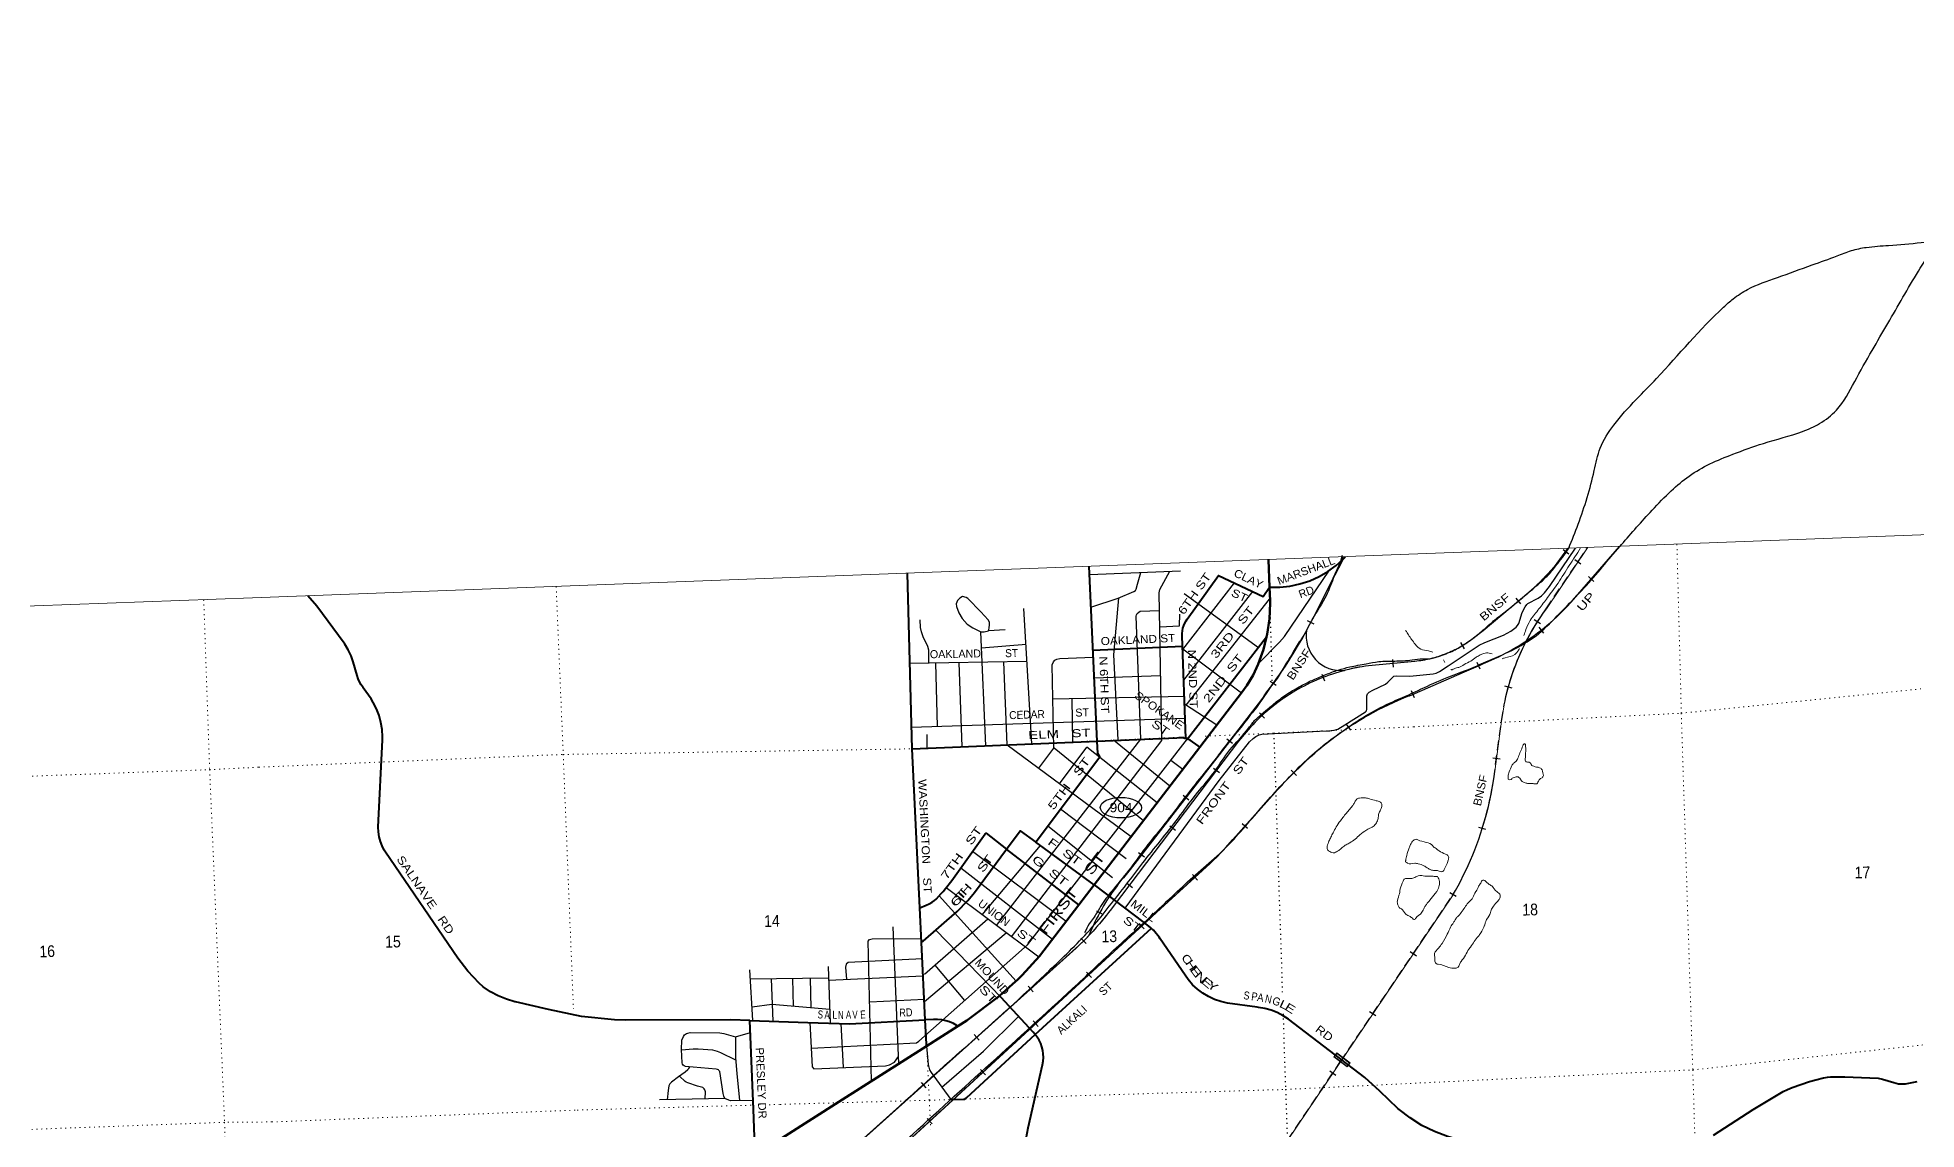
# Model space of a CAD drawing. Header units: feet. Extents: x 745759 to 1002271, y -170898 to 32007.
# Drawn here: x 835714 to 863891, y 7612 to 23980 of the extents above; entities that cross this region are included whole.
import ezdxf
from ezdxf.enums import TextEntityAlignment as Align

# ---------------------------------------------------------------- set-up
doc = ezdxf.new("R2010")
doc.units = ezdxf.units.FT
doc.header["$LTSCALE"] = 48
doc.linetypes.add('DOTTED', pattern=[1.5, 0.3, -1.2])
doc.linetypes.add('MEDIUM_DASHED', pattern=[4.5, 3, -1.5])
for name, color, linetype, lineweight in [('17', 7, 'Continuous', 25), ('23', 7, 'Continuous', 70), ('26', 7, 'Continuous', 40), ('29', 7, 'Continuous', 25), ('34', 7, 'Continuous', 13), ('39', 7, 'Continuous', 13), ('4', 7, 'Continuous', 13), ('6', 7, 'DOTTED', 25), ('61', 7, 'Continuous', 13), ('63', 7, 'Continuous', 25), ('7', 7, 'DOTTED', 13)]:
    doc.layers.add(name, color=color, linetype=linetype, lineweight=lineweight)
doc.layers.add('27', color=7, linetype='Continuous')
doc.layers.add('30', color=7, linetype='Continuous')

msp = doc.modelspace()

# ---------------------------------------------------------------- linework, layer by layer
at = {"layer": '17'}
msp.add_ellipse((851960.22, 12435.93), major_axis=(-309.24, 1), ratio=0.500121, dxfattribs=at)
at = {"layer": '23'}
for p, q in [((854189.46, 15740.95), (854174.18, 16151.84)), ((851561.98, 11279.43), (853145.6, 13344.12)), ((851329.9, 10976.85), (851561.98, 11279.43)), ((849045.25, 8861.74), (849514.98, 9160.52))]:
    msp.add_line(p, q, dxfattribs=at)
for points in [[(854146.25, 14994.81), (854156.17, 15034.28), (854189.23, 15266.37), (854197.86, 15500.64), (854196.99, 15537.16), (854189.46, 15740.95)], [(853145.6, 13344.12), (853784.27, 14176.81), (853850.3, 14268.6), (853942.71, 14423.28), (854018.43, 14586.78), (854099.03, 14806.92), (854146.25, 14994.81)], [(850139.89, 9614.15), (850380.22, 9827.88), (850405.36, 9850.23), (850430.22, 9874.16), (850482, 9924), (850740.89, 10208.9), (851329.9, 10976.85)], [(849514.98, 9160.52), (849651.15, 9247.14), (850134.86, 9609.68), (850139.89, 9614.15)], [(846477.27, 7228.29), (847729.21, 8024.62), (849045.25, 8861.74)]]:
    msp.add_lwpolyline(points, dxfattribs=at)
at = {"layer": '26'}
for p, q in [((848829.75, 13317.33), (848760.67, 15947.67)), ((851603.6, 13433.74), (851483.57, 16050.2)), ((852958.81, 13466.74), (854146.25, 14994.81)), ((851541.2, 14795.2), (852886.47, 14855.93)), ((848829.75, 13317.33), (851603.6, 13433.74)), ((848945.12, 10932.06), (848829.75, 13317.33)), ((851561.98, 11279.43), (850682.24, 11920.47)), ((851329.9, 10976.85), (850245.89, 11813.67)), ((848970.09, 10415.76), (848945.12, 10932.06)), ((850677.17, 9033.01), (852417.22, 10627.62))]:
    msp.add_line(p, q, dxfattribs=at)
for points in [[(854189.46, 15740.95), (854214, 15740.98), (854342.77, 15741.12), (854495.69, 15757.36), (854646.07, 15789.49), (854792.26, 15837.16), (854932.67, 15899.86), (855065.76, 15976.89), (855190.07, 16067.41), (855235.28, 16104.09), (855304.23, 16170.42), (855328.82, 16195.55)], [(852932.9, 13475.88), (852881.39, 15006.95), (852880.58, 15046.91), (852883.95, 15086.73), (852891.47, 15125.99), (852903.04, 15164.24), (852918.55, 15201.07), (852937.83, 15236.08), (852953.5, 15259.37), (853424.49, 15916.98), (854096.17, 15603.48), (854189.46, 15740.95)], [(846396.87, 9246.52), (846111, 9256.88), (844524, 9250.77), (844368.24, 9255.98), (843868.76, 9307.11), (843377.37, 9410.17), (842879.32, 9523.36), (842870.63, 9525.39), (842743.93, 9562.48), (842621.8, 9612.61), (842505.58, 9675.23), (842396.54, 9749.66), (842336.03, 9805.14), (842166.19, 9984.16), (842016, 10179.95), (840931.51, 11769.04), (840913.72, 11798.46), (840881.33, 11862.78), (840855.83, 11930.14), (840837.52, 11999.8), (840826.58, 12070.98), (840823.15, 12142.92), (840886.3, 13452.99), (840887.13, 13499.86), (840880.97, 13607.17), (840863.61, 13713.25), (840835.27, 13816.93), (840796.24, 13917.08), (840746.96, 14012.6), (840715.05, 14065.64), (840598.39, 14232.56), (840594.88, 14236.97), (840566.14, 14277.7), (840541.82, 14321.22), (840522.17, 14367.04), (840507.43, 14414.66), (840448.69, 14619.58), (840416.22, 14712.58), (840374.2, 14801.67), (840323.1, 14885.89), (840310.5, 14903.93), (839901.24, 15456.4), (839768.77, 15611.45)], [(850682.24, 11920.47), (850704.32, 11949.75), (851646, 13198.95), (851612.07, 13248.86), (851603.6, 13433.74)], [(851603.6, 13433.74), (852800, 13483.95), (852829.85, 13487.67), (852859.92, 13488.24), (852889.89, 13485.66), (852919.43, 13479.97), (852932.9, 13475.88)], [(852958.81, 13466.74), (852948.21, 13471.22), (852932.9, 13475.88)], [(853145.6, 13344.12), (853118, 13363.48), (852999, 13446.95), (852975.91, 13459.51), (852958.81, 13466.74)], [(848945.12, 10932.06), (849042.34, 10973.27), (849083.77, 10993.9), (849129.18, 11016.89), (849164.33, 11044.42), (849190.05, 11066.13), (849266.92, 11149.09), (849295.89, 11180.41), (849330.34, 11226.06), (849424.42, 11342.48), (849924.49, 12042.58), (849938.24, 12051.16), (850245.89, 11813.67)], [(850245.89, 11813.67), (850450.19, 12089.56), (850682.24, 11920.47)], [(848970.09, 10415.76), (848993, 10435.59), (849503.78, 10877.79), (849665.77, 11043.29), (849764.61, 11163.76), (850245.89, 11813.67)], [(852416.22, 10629.11), (852404.52, 10639.83), (852360.06, 10675.81), (852335.57, 10695.63), (852310.06, 10714.89), (851564, 11277.95), (851561.98, 11279.43)], [(855174.53, 8730.12), (854474.42, 9263.14), (854392.51, 9317.37), (854305.38, 9362.75), (854213.99, 9398.76), (854119.33, 9425.03), (854022.44, 9441.25), (854003.13, 9443.25), (853557.72, 9507.31), (853460.26, 9529.37), (853365.65, 9561.5), (853274.91, 9603.35), (853189.04, 9654.44), (853108.99, 9714.24), (853035.62, 9782.07), (852969.75, 9857.2), (852922.54, 9922.6), (852550.63, 10468.68), (852533.32, 10494.09), (852514.47, 10518.68), (852491.52, 10547.39), (852471.79, 10572.08), (852447.1, 10597.39), (852416.18, 10629.08)], [(846396.87, 9246.52), (847264.86, 9215.05), (847889.63, 9197.42), (849026.34, 9252.66), (848970.09, 10415.76)], [(850677.17, 9033.01), (850671.85, 9039.9), (850643.42, 9070.38), (850164.15, 9587.95), (850139.89, 9614.15)], [(846477.27, 7228.29), (846452.73, 7908.55), (846396.98, 9243.78), (846396.87, 9246.52)], [(849514.98, 9160.52), (849502.08, 9168.41), (849448.47, 9198.6), (849392, 9223.03), (849333.28, 9241.42), (849272.96, 9253.56), (849211.71, 9259.34), (849150.18, 9258.68), (849026.34, 9252.66)], [(849045.25, 8861.74), (849043.79, 8891.95), (849026.34, 9252.66)], [(849409.16, 8059.62), (849598, 8065.32), (849622.02, 8066.05), (849648, 8089.86), (850677.17, 9033.01)], [(850835.11, 1906.69), (850496.8, 3351.25), (850472.38, 3545.04), (850468.34, 3740.31), (850480.19, 3899.25), (850540.33, 4462.26), (850548.45, 4625.66), (850539.07, 4921.11), (850501.06, 7158.94), (850523.07, 7396.9), (850570.33, 7634.65), (850783.69, 8581.35), (850793.41, 8634.89), (850797.49, 8689.15), (850795.87, 8743.53), (850788.57, 8797.45), (850775.68, 8850.31), (850757.33, 8901.54), (850733.73, 8950.56), (850705.13, 8996.85), (850677.17, 9033.01)], [(859481.37, 6498.08), (859441.12, 6529.97), (859204.58, 6694.67), (858952.11, 6833.74), (858941.16, 6838.55), (858509.4, 7000.99), (856857.48, 7507.06), (856661.08, 7579.36), (856473.31, 7671.8), (856296.23, 7783.35), (856131.79, 7912.8), (856114.84, 7927.81), (855841.8, 8183.42), (855620.01, 8390.96), (855174.53, 8730.12)], [(860847.52, 7528.04), (861442.84, 7909.02), (861893.91, 8180.68), (861956.32, 8210.97), (862026.29, 8239.59), (862288.16, 8329.35), (862381.4, 8357.44), (862495.7, 8385.53), (862558.15, 8394.68), (862607.98, 8401.58), (862682.69, 8401.19), (862819.32, 8399.68), (863314.79, 8379.51), (863379.99, 8367.49), (863552.97, 8313.73), (863623.58, 8295.24), (863665.69, 8293.23), (863727.85, 8297.25), (863804.14, 8308.61), (863904.3, 8331.36)]]:
    msp.add_lwpolyline(points, dxfattribs=at)
at = {"layer": '29'}
for p, q in [((851488.98, 15932.37), (852852.86, 15987.23)), ((852888.12, 14806.82), (853663.85, 15805.26)), ((852902.23, 14347.5), (853940.62, 15676.08)), ((852909.75, 15645.98), (854024.49, 14838.12)), ((852937.97, 13974.33), (854191.07, 15560.79)), ((850623.71, 13394.88), (850507.06, 15419.97)), ((849934.04, 13365.05), (849859.96, 15069.83)), ((850223.36, 15100.6), (849974.17, 15088.61)), ((850537.92, 14884.27), (849870.48, 14827.65)), ((853766.71, 14152.39), (852887.89, 14813.62)), ((848796.28, 14600.44), (850549.1, 14629.57)), ((849209.08, 13653.94), (849185.53, 14606.91)), ((849580.5, 13349.76), (849533.49, 14612.69)), ((850252.97, 13378.85), (850202.84, 14623.82)), ((851560.11, 14381.66), (852556.61, 14415.51)), ((852911.79, 14103.24), (850941.23, 14059.91)), ((851223.21, 14066.11), (851235.92, 13418.31)), ((853398.21, 13673.47), (852915.64, 13988.93)), ((848821.64, 13640.92), (852922.71, 13778.74)), ((849057.13, 13326.87), (849056.95, 13531.61)), ((850252.97, 13378.85), (852115.79, 12001.47)), ((852298.92, 12240.24), (850957.34, 13328.59)), ((851041.93, 12795.49), (851449.17, 13343.78)), ((852505.27, 12509.28), (851449.17, 13343.78)), ((852694.7, 12756.24), (851848.2, 13447.83)), ((852888.63, 13009.09), (852709.24, 13145.23)), ((852040.09, 11666.53), (851054.11, 12413.77)), ((850866.83, 12165.33), (851835.66, 11391.24)), ((849877.41, 10830.99), (850755.37, 11867.18)), ((851141.53, 10731.25), (849734.3, 11776.32)), ((849560.78, 11532.37), (850936.87, 10464.42)), ((849233.61, 11113.14), (850387.88, 9833.4)), ((850728.53, 10192.79), (849337.96, 11235.49)), ((849013.43, 9938.42), (849962.97, 10766.83)), ((848627.98, 8596.32), (848546.81, 10650.49)), ((849015.61, 9527.96), (850238.75, 10560.04)), ((850164.15, 9587.95), (849184.88, 10601.71)), ((846439.37, 9247.47), (846396.16, 10003.77)), ((846403.94, 9867.65), (847574.65, 9882.6)), ((846747.18, 9233.82), (846719.72, 9871.68)), ((847051.5, 9454.73), (847039.35, 9875.76)), ((847316.48, 9432.17), (847306.54, 9879.17)), ((847567.91, 10053.96), (847601.27, 9205.56)), ((847576.04, 9847.21), (848993.88, 9915.91)), ((849169.33, 10074.43), (849617.16, 9543.91)), ((848193.2, 9525.16), (849013.76, 9565.68)), ((846179.92, 9001.08), (846404.49, 9063.83)), ((847798.02, 8542.85), (847766.15, 9200.9)), ((846022.16, 8075.65), (845038.83, 8054.03))]:
    msp.add_line(p, q, dxfattribs=at)
for points in [[(852023.01, 10931.53), (853435.08, 12843.6), (853889.26, 13423.52), (853944.61, 13472.44), (853982.46, 13500.84), (854034.51, 13529.24), (854074.73, 13538.71), (854938.24, 13581.31), (855072.47, 13588.95), (855092.31, 13586.39), (855160.62, 13595.52), (855213.58, 13611.88), (855316.76, 13675.98), (855630.38, 13874.07), (855643.24, 13889), (855650.33, 13910.3), (855648.55, 14110.93), (855659.8, 14139.89), (855683.46, 14165.92), (855738.93, 14197.25), (855927.79, 14287.94), (855962.62, 14315.04), (856028.86, 14383.68), (856055.61, 14405.21), (856099.84, 14414.45), (856295.05, 14404.95), (856644.22, 14441.39), (856688.91, 14452.32), (856736.23, 14478.35), (856866.51, 14562.94), (857335.55, 14872.73), (857417.57, 14911.48), (857699.94, 15023.74), (857807.93, 15079.53), (857888.14, 15140.46), (857909.66, 15164.73), (857926.22, 15197.87), (857979.11, 15363.04), (858020.85, 15446.39), (858046.88, 15479.53), (858062.3, 15495.26), (858219.58, 15578.93), (858269.26, 15612.07), (858314.21, 15654.67), (858389.91, 15751.71), (858777.54, 16326.46)], [(850321.44, 10498.04), (852574.95, 13442.04), (852533.27, 15654.97), (852546.47, 15704.37), (852694.67, 15980.87)], [(851511.58, 15439.65), (851917.57, 15576.07), (852152.47, 15675.88), (852177.41, 15692.53), (852191.6, 15711.47), (852210.02, 15787.46), (852261.42, 15963.44)], [(854020.53, 14592.51), (854337.35, 14918.58), (854412.83, 15002.88), (855090.01, 15994.55)], [(849974.17, 15088.61), (849984.34, 15126.86), (849991.43, 15183.66), (849991.43, 15214.43), (849972.05, 15252.85), (849860.38, 15372.38), (849664.96, 15569.46), (849638.94, 15586.02), (849585.03, 15600.18), (849546.67, 15578.92), (849512.1, 15540.33), (849492.26, 15493.72), (849494.62, 15451.11), (849528.8, 15356.4), (849577.43, 15273.6), (849655.75, 15189.15), (849738.3, 15129.22), (849859.96, 15069.83)], [(851921.43, 13451), (851852.4, 14729), (851931.08, 15581.81)], [(849081.26, 14605.18), (849078.08, 14798.6), (849066.42, 14852.3), (848996.68, 14995), (848969.42, 15070.05), (848956.85, 15138.3), (848950, 15250.34)], [(850093.2, 10669.18), (852260.61, 13460.54), (852187.95, 15306.07), (852193.97, 15328.04), (852205.79, 15346.98), (852227.09, 15368.28), (852250.48, 15379.7), (852538.24, 15391.28)], [(852542.88, 15144.68), (852839.82, 15160), (852844.55, 15335.14)], [(849859.96, 15069.83), (849912.26, 15072.57), (849974.17, 15088.61)], [(850729.01, 13026.87), (850956.16, 13327.02), (850930.71, 14576.63), (850951.93, 14620.36), (850970.86, 14646.39), (850999.25, 14662.96), (851047.03, 14671.59), (851545.97, 14689.98)], [(847315.91, 8829.97), (848896.55, 8907.78), (848932.09, 8934.68), (850557.59, 10380.23), (851154.08, 11141.88), (852958.81, 13466.74)], [(848220.91, 8337.38), (848171.97, 10435.12), (848191.08, 10459.46), (848231.43, 10470.61), (848969.28, 10475.6)], [(848984.26, 10169.21), (847870.23, 10113.31), (847840.94, 10090.23), (847831.78, 10042.27), (847846.92, 9860.34)], [(847593.29, 9408.6), (846723.17, 9482.69), (846428.21, 9442.86)], [(849273.79, 8245.99), (849897.59, 8785.57), (850426.69, 9304.43)], [(845432.65, 8554.36), (845408.94, 8564.81), (845394.75, 8576.65), (845385.28, 8590.85), (845380.92, 8611.23), (845369.84, 8811.32), (845378.18, 8948.24), (845399.13, 9006.36), (845416.04, 9031.08), (845444.43, 9047.64), (845465.72, 9057.11), (845500.27, 9064.89), (845943.6, 9059.48), (846005.68, 9048.98), (846179.92, 9001.08)], [(847296.53, 9214.16), (847329.94, 8551.79), (847353.09, 8518.08), (848432.38, 8565.99), (848492.31, 8581.51), (848564.87, 8622.79), (848623.76, 8703.25)], [(846183.38, 8648.24), (845962.52, 8758.89), (845909.84, 8780.21), (845841.87, 8799.13), (845619.49, 8815.7), (845544.78, 8815.52), (845369.2, 8800.87)], [(846179.92, 9001.08), (846179.8, 8686.51), (846201.84, 8450.62), (846241.01, 8043.99)], [(849045.25, 8861.74), (849071.1, 8584.89), (849092.39, 8506.78), (849114.92, 8466.23), (849275.45, 8243.69), (849409.16, 8059.62)], [(845493.12, 8549.81), (845477.55, 8525.76), (845463.35, 8505.64), (845424.71, 8470.02), (845325.84, 8401.53), (845219.68, 8321.03), (845193.66, 8294.99), (845181.83, 8264.23), (845170.12, 8193.43), (845156.43, 8056.62)], [(846022.16, 8075.65), (846005.11, 8109.2), (845994.1, 8151.11), (845943.5, 8482.49), (845932.95, 8496.17), (845927.04, 8503.27), (845911.66, 8511.56), (845888.35, 8515.22), (845432.65, 8554.36)], [(845725.42, 8069.13), (845728.32, 8176.65), (845721.22, 8203.87), (845710.72, 8218.44), (845690.46, 8238.19), (845670.35, 8246.47), (845611.03, 8262.12), (845465.72, 8309.2), (845440.88, 8319.84), (845428.25, 8329.86), (845339.9, 8411.27)], [(846446.92, 8047.62), (846107.52, 8041.64), (846078.45, 8048.84), (846022.16, 8075.65)]]:
    msp.add_lwpolyline(points, dxfattribs=at)
at = {"layer": '34'}
for p, q in [((859441, 16348.95), (858712.4, 15515.35)), ((858340.72, 15415.12), (858957, 16332.95)), ((840049, -13916.05), (856933.62, 11115.88))]:
    msp.add_line(p, q, dxfattribs=at)
at = {"layer": '34', "lineweight": 25}
for p, q in [((858590.83, 16306.65), (858679.79, 16240.91)), ((859055.42, 15826.51), (858972.14, 15899.3)), ((857882.72, 15574.25), (857953.92, 15489.61)), ((854756.28, 15240.4), (854854.37, 15189.28)), ((858300.66, 15053.89), (858231.83, 15140.48)), ((856035.34, 14654.57), (856045.59, 14544.44)), ((857053.8, 14909.37), (857110.59, 14814.46)), ((854974.46, 14439.5), (855014.39, 14336.34)), ((857347.22, 14511.88), (857303.35, 14613.42)), ((854199.38, 14333.57), (854290.22, 14270.47)), ((856363.97, 14084.25), (856320.1, 14185.79)), ((854039.67, 13859.38), (854114.89, 13778.28)), ((855406.99, 13597.18), (855345.56, 13689.16)), ((853546.62, 13469.81), (853634.05, 13402.06)), ((853350.55, 13027.64), (853438.69, 12960.81)), ((854593.28, 12918.68), (854514.87, 12996.7)), ((852891.96, 12620.66), (852979.39, 12552.91)), ((852692.46, 12164.01), (852780.59, 12097.18)), ((853860.35, 12121.84), (853777.91, 12195.57)), ((852224.85, 11763.97), (852312.28, 11696.23)), ((852046.73, 11308.16), (852134.75, 11241.17)), ((853108.87, 11350.45), (853034.62, 11432.44)), ((851594.98, 10887.6), (851692.27, 10834.99)), ((851360.01, 10478.32), (851438.25, 10400.14)), ((852308.15, 10617.74), (852233.29, 10699.16)), ((851520.66, 9890.07), (851445.79, 9971.49)), ((850570.09, 9757.7), (850644.14, 9675.53)), ((849760.39, 9034.54), (849834.19, 8952.15)), ((850719.64, 9157.06), (850644.77, 9238.48)), ((849932.14, 8429.4), (849857.27, 8510.82)), ((848963.48, 8317.19), (849037.29, 8234.8)), ((849131.12, 7696.38), (849056.25, 7777.8))]:
    msp.add_line(p, q, dxfattribs=at)
for points in [[(847751.93, 6502.36), (849436.84, 8051.67), (852555.07, 10918.95), (853069.25, 11391.76), (853299.76, 11600.5), (853355.37, 11653.57), (853409.45, 11707.64), (853462.64, 11762.66), (853515.55, 11818.61), (853530.16, 11834.8), (853641.18, 11958.68), (854271.09, 12662.97), (854324.36, 12721.91), (854405.08, 12808.78), (854488.12, 12894.12), (854571.59, 12977.99), (854656.43, 13060.36), (854743.61, 13141.18), (854804.6, 13197.91), (854866.55, 13252.94), (854929.48, 13306.92), (854993.42, 13360.54), (855058.32, 13412.45), (855123.83, 13462.98), (855190.35, 13513.15), (855257.84, 13561.61), (855315.56, 13601.57), (855325.95, 13608.71), (855395.38, 13655.09), (855465.11, 13699.76), (855535.48, 13743.76), (855607.16, 13786.37), (855679.13, 13827.29), (855752.07, 13867.15), (855825.32, 13906), (855899.88, 13943.47), (855974.39, 13979.59), (856050.2, 14014.33), (856125.98, 14047.72), (856202.74, 14080.06), (856279.78, 14110.72), (856290.14, 14114.67), (857355.55, 14574.95), (857468.22, 14625.82), (857513.47, 14645.46), (857569.87, 14671.36), (857625.98, 14698.01), (857681.54, 14725.63), (857736.77, 14754.52), (857791.21, 14784.1), (857845.61, 14814.69), (857898.94, 14846.24), (857952.22, 14878.79), (858004.44, 14912.3), (858056.37, 14946.55), (858107.51, 14981.51), (858158.33, 15017.71), (858208.08, 15054.87), (858257.32, 15092.51), (858306.22, 15131.4), (858354.11, 15170.73), (858401.43, 15211.04), (858447.94, 15252.57), (858493.68, 15294.31), (858538.85, 15337.04), (858583.21, 15380.97), (858626.81, 15425.13), (858669.6, 15470), (858711.57, 15516.08), (859436.64, 16350.2), (859443.98, 16356.61)], [(855288.99, 16199.36), (855290.17, 16169.04), (855289.59, 16161.24), (855285.26, 16143.21), (855108.98, 15808.46), (854852.7, 15301.62), (854788.91, 15179.24), (854743.89, 15097.32), (854741.89, 15091.32), (854681.76, 14982.2), (854619.52, 14875.15), (854555.4, 14769.12), (854489.69, 14663.14), (854421.83, 14559.16), (854352.43, 14456.8), (854281.44, 14354.51), (854263.87, 14330.71), (854071.88, 14054.29), (852099.85, 11509.26), (851998.14, 11386.17), (851961.75, 11341.74), (851926.59, 11296.73), (851892.17, 11251.09), (851858.05, 11204.77), (851825.16, 11157.88), (851793.23, 11110.6), (851761.59, 11062.66), (851731.18, 11014.14), (851701.74, 10965.24), (851672.84, 10915.45), (851645.12, 10865.55), (851617.91, 10815.22), (851591.7, 10764.06), (851566.68, 10712.77), (851542.4, 10660.86), (851518.85, 10608.77), (851496.31, 10555.86), (851481.01, 10518.53)], [(858669.38, 16327.3), (858663.78, 16316.59), (858653.38, 16298.33), (858459.85, 16047.26), (858409.6, 15989.57), (858384.55, 15961.11), (858348.45, 15921.45), (858311.33, 15882.52), (858274.04, 15844.26), (858235.91, 15806.5), (858196.77, 15769.5), (858157.46, 15733.16), (858140.85, 15718.33)], [(858140.85, 15718.33), (858117.56, 15697.52), (858076.64, 15662.63), (857393.68, 15088.09), (857292.5, 15010.7), (857270.55, 14992.94), (857247, 14974.47), (857223.07, 14956.49), (857198.9, 14939), (857174.37, 14921.82), (857149.63, 14904.96), (857124.48, 14888.76), (857099.14, 14872.88), (857073.4, 14857.47), (857047.46, 14842.4), (857021.28, 14827.98), (856994.89, 14813.9), (856968.3, 14800.31), (856941.3, 14787.19), (856914.25, 14774.59), (856886.83, 14762.31), (856859.36, 14750.7), (856831.5, 14739.4), (856803.57, 14728.78), (856775.44, 14718.49), (856747.27, 14708.71), (856718.7, 14699.42), (856690.07, 14690.8), (856661.4, 14682.52), (856632.35, 14674.72), (856603.41, 14667.46), (856574.25, 14660.68), (856544.86, 14654.58), (856515.61, 14648.83), (856486.14, 14643.58), (856456.43, 14639), (856426.85, 14634.76), (856397.23, 14631.05), (856367.32, 14628), (856367.31, 14628), (855673.19, 14563.42), (855627.57, 14556.93), (855576.86, 14549.1), (855526.84, 14540.27), (855476.66, 14530.41), (855426.74, 14519.93), (855376.87, 14508.63), (855327.48, 14496.11), (855277.92, 14482.96), (855228.83, 14469.01), (855180.01, 14454.05), (855131.64, 14438.28), (855083.33, 14421.68), (855035.26, 14404.48), (854987.68, 14386.06), (854940.35, 14367.04), (854893.27, 14347), (854846.45, 14326.35), (854800.31, 14304.7), (854754.41, 14282.45), (854708.97, 14259.4), (854663.81, 14235.33), (854619.29, 14210.68), (854574.84, 14185.2), (854531.26, 14158.95), (854487.73, 14131.87), (854445.06, 14104.01), (854402.65, 14075.54), (854360.89, 14046.5), (854319.4, 14016.43), (854278.79, 13985.59), (854238.61, 13954.36), (854198.7, 13922.11), (854159.65, 13889.5), (854121.05, 13856.08), (854083.15, 13821.67), (854045.86, 13787.1), (854009.05, 13751.72), (853972.91, 13715.35), (853937.41, 13678.81), (853902.57, 13641.68), (853868.41, 13603.58), (853725.86, 13432.26), (852110.87, 11302.28), (851829.39, 10932.45), (851819.97, 10919.92), (851776.58, 10862.36), (851731.73, 10805.16), (851686.33, 10749.14), (851639.81, 10693.77), (851591.86, 10639.34), (851543.65, 10585.81)], [(851543.65, 10585.81), (851494.3, 10532.92), (851443.53, 10480.96), (851392.5, 10429.9), (851340.63, 10379.76), (851287.35, 10330.56), (850354.73, 9490.13), (845405.47, 5056.72)]]:
    msp.add_lwpolyline(points, dxfattribs=at)
at = {"layer": '34'}
for points in [[(855285.02, 16189.94), (855108, 15808.95), (854851.73, 15302.13)], [(858660, 16319.95), (858459, 16047.95), (858408.78, 15990.3)], [(858075.93, 15663.47), (857393, 15088.95), (857291.82, 15011.57)], [(857468.67, 14624.82), (857356, 14573.95), (856290.56, 14113.66)], [(854262.98, 14331.36), (854071, 14054.95), (852099, 11509.95), (851997.3, 11386.87)], [(857552.75, 12869.25), (857670, 13733.95), (857710.39, 13977.22)], [(853867.58, 13604.3), (853725, 13432.95), (852110, 11302.95), (851828.52, 10933.12)], [(854271.91, 12662.24), (853642, 11957.95), (853530.98, 11834.07)], [(853300.51, 11599.7), (853070, 11390.95), (852555.82, 10918.15), (849437.59, 8050.87), (847752.68, 6501.56), (839563, -1029.05)], [(851286.61, 10331.38), (850354, 9490.95), (845404.74, 5057.54)]]:
    msp.add_lwpolyline(points, dxfattribs=at)
for centre, radius, start, end in [((856096.08, 18012.7), 3072.25, 310.12314, 318.83119), ((856064.51, 17899.67), 3563.19, 293.20827, 317.99823), ((847838.79, 18906.43), 7884.95, 331.11661, 332.79913), ((861229.59, 13291.62), 3585.36, 143.68183, 168.97591), ((848491.9, 18488.73), 7112.6, 324.23179, 331.4714), ((856202.89, 16335.16), 1713.96, 275.5035, 309.44452), ((856057.68, 11663.81), 2926.1, 97.55292, 138.45816), ((869464.9, -129926.74), 145147.99, 95.17721, 95.45242), ((858005.58, 9674.28), 4759.14, 111.12249, 124.40921), ((858005.58, 9674.28), 4759.14, 124.40921, 133.25554), ((859333.61, 8133.27), 6792.08, 132.50665, 138.17926), ((852737.69, 13583.5), 4867.74, 329.54033, 351.56254), ((850284.78, 14795.75), 4394.24, 313.33724, 317.62414), ((854524.83, 9292.29), 3282.63, 140.35114, 158.05705), ((848493.61, 13391.56), 4143.13, 312.38642, 323.60297)]:
    msp.add_arc(centre, radius, start, end, dxfattribs=at)
at = {"layer": '34', "lineweight": 25}
msp.add_arc((855264.23, 15018.07), 527.47, 171.40995, 275.41484, dxfattribs=at)
for points in [[(858676.53, 16326.33), (858818.7, 16686.4), (859059.46, 17488.89), (859149.91, 17825.79), (859351.25, 18170.76), (859689.43, 18554.27), (859994.8, 18871.99), (860997.96, 19937.99), (861143.33, 20063.92), (861359, 20205.29), (861806.6, 20384.25), (862326.85, 20571.95), (862699.7, 20708.27), (862917, 20787.99), (863139.41, 20835.19), (863474.01, 20865.62), (864446.84, 20972.8), (864684.06, 21018.49), (864936.68, 21092.3), (865259.21, 21294.31), (865604.74, 21611.36), (865872.5, 22053.01), (866028.9, 22385.3), (866151.78, 22603.07), (866199.88, 22671.16), (866422.28, 23017.47), (866613.83, 23209.11), (866876.25, 23428.61), (867421.13, 23980.33)], [(859467.13, 16379.23), (859925.99, 16894.74), (860214.76, 17186.77), (860483.85, 17407.49), (860794.67, 17590.25), (861138.01, 17733.7), (861595.67, 17896.88), (862183.29, 18076.48), (862438.08, 18194.1), (862690.5, 18396.01), (862964.72, 18822.13), (863226.71, 19290.21), (863461.21, 19693.48), (863920.45, 20476.58), (864393.27, 21212.18), (864653.24, 21642.51), (865079.93, 22361.29), (865329.2, 22764.49), (865601.36, 23433.35), (865805.63, 23910.28)], [(839556.59, -1008.95), (846678.76, 5542.84), (848220.9, 6973.31), (848837.88, 7540.26), (850087.9, 8676.51), (851312.15, 9794.09), (851928.98, 10369.09), (852233.6, 10645.44), (852536.16, 10923.74), (853157.04, 11498.83), (853477.65, 11781.55), (853759.69, 12079.56), (854031.32, 12393.46), (854311.02, 12707.54), (854599.02, 13009.7), (854905.5, 13294.14), (855244.69, 13555.1), (855584.51, 13783.86), (855943.11, 13980.79), (856324.42, 14150.02), (856699.61, 14323.14), (857111.28, 14484.96), (857492.76, 14646.13), (857870, 14817.27), (858227.96, 15046.41), (858542.15, 15349.14), (859117.93, 15965.54), (859383.43, 16285.34), (859470.12, 16381.83)], [(844730.65, 4470.19), (845059.4, 4747.05), (845373.97, 5027.64), (845686.58, 5306.18), (846309.78, 5863.2), (849419.55, 8660.24), (850653.93, 9774.01), (850954.36, 10058.31), (851264.48, 10360.96), (851566.15, 10683.55), (851817.66, 10997.03), (852076.85, 11328.79), (852318.21, 11646.08), (852585.46, 11978.01), (852856.38, 12328.14), (853109.49, 12661.79), (853366.96, 12979.41), (853594.15, 13300.43), (853877.55, 13630.69), (853926.59, 13696.18), (854039.12, 13809.34), (854157.95, 13910.55), (854310.5, 14036.64), (854489.27, 14161.28), (854680.41, 14272.09), (854847.96, 14354.19), (855033.73, 14430.65), (855219.68, 14499.06), (855393.99, 14545.06), (855638.77, 14592.56), (855827.45, 14624.77), (856066.96, 14633.9), (856328.49, 14649.54), (856489.27, 14667.06), (856593.96, 14669.29), (856756.16, 14717.05), (856898.13, 14768.4), (857087.42, 14871.11), (857258.3, 14987.52), (857438.56, 15138.36), (857587.06, 15266.39), (857775.46, 15413.37), (857916.19, 15527.13), (858102.38, 15684.15), (858235.04, 15797.73), (858391.15, 15948.06), (858511.02, 16097.62), (858603.34, 16214.38), (858689.31, 16347.11)], [(855277.81, 16218.11), (855236.42, 16072.23), (855205.5, 16007.13), (855090.2, 15730.79), (855042.05, 15621.01), (854831.73, 15262.09), (854684.09, 14991.11), (854619.51, 14897.1), (854502.64, 14699.26), (854406.98, 14548.2), (854286.15, 14346.26), (854162.23, 14198.62), (854015.8, 13967.93), (853927.38, 13857.31), (853756.59, 13636.18), (853660.17, 13523.35), (853485.27, 13306.16), (853406.8, 13201.79), (853139.59, 12867.84), (852878.42, 12534.02), (852621.31, 12198.28), (852365.82, 11882.71), (852106.95, 11534.84), (851847.56, 11213.14), (851674.92, 10983.91), (851600.89, 10859.49), (851485.42, 10691.9), (851415.54, 10561.53)]]:
    msp.add_spline(points, degree=3, dxfattribs=at)
at = {"layer": '39'}
msp.add_line((856816.79, 14614.18), (856799.87, 14649.6), dxfattribs=at)
for points in [[(858855.15, 16330.99), (858770, 16195.95), (858685, 16066.95), (858516, 15802.95), (858358.34, 15584.92), (858230.41, 15415.17), (858100.02, 15242.96), (858033.6, 15105.19), (858004.08, 15019.08)], [(856636.22, 14765.68), (856574.72, 14787.82), (856457, 14810.95), (856375, 14885.95), (856319, 14957.95), (856231, 15092.95)], [(857526.37, 14739.75), (857485, 14752.95), (857403, 14746.95), (857349, 14724.95), (857287, 14689.95), (857208, 14633.95), (857106.11, 14581.17), (857027.39, 14539.35), (856956.04, 14517.2), (856911.76, 14504.9), (856909.95, 14508.97)], [(857938.82, 14820.81), (857910.59, 14777.98), (857866.31, 14731.24), (857721, 14681.95), (857675.82, 14668.28)], [(858298, 12919.95), (858289, 12959.95), (858276, 13000.95), (858240, 13034.95), (858192, 13044.95), (858152, 13055.95), (858121, 13068.95), (858108, 13098.95), (858081, 13115.95), (858059, 13118.95), (858035, 13124.95), (858025, 13146.95), (858028, 13198.95), (858031, 13276.95), (858032, 13306.95), (858029, 13363.95), (858018, 13391.95), (858001, 13385.95), (857989, 13362.95), (857951, 13275.95), (857922, 13195.95), (857886, 13132.95), (857849, 13101.95), (857823, 13065.95), (857784, 12972.95), (857767, 12900.95), (857776, 12856.95), (857811, 12857.95), (857830, 12876.95), (857860, 12885.95), (857888, 12895.95), (857916, 12895.95), (857942, 12876.95), (857979, 12829.95), (858025, 12807.95), (858072, 12798.95), (858128, 12797.95), (858180, 12791.95), (858200, 12794.95), (858214, 12816.95), (858231, 12851.95), (858254, 12873.95), (858276, 12884.95), (858298, 12919.95)], [(855540, 12578.95), (855506, 12570.95), (855476, 12533.95), (855450, 12485.95), (855404, 12426.95), (855355, 12368.95), (855253, 12238.95), (855189, 12145.95), (855143, 12058.95), (855109, 11993.95), (855081, 11933.95), (855056, 11859.95), (855057, 11809.95), (855076, 11788.95), (855109, 11769.95), (855143, 11756.95), (855163, 11759.95), (855193, 11773.95), (855227, 11793.95), (855280, 11837.95), (855341, 11880.95), (855395, 11909.95), (855546, 12027.95), (855647, 12101.95), (855683, 12120.95), (855729, 12142.95), (855782, 12190.95), (855813, 12257.95), (855820, 12288.95), (855826, 12330.95), (855847, 12389.95), (855869, 12437.95), (855873, 12489.95), (855845, 12522.95), (855791, 12539.95), (855689, 12567.95), (855627, 12582.95), (855540, 12578.95)], [(856231.73, 11643.6), (856248.95, 11720.33), (856281.87, 11831.5), (856305.42, 11884.16), (856349.02, 11945.14), (856399.22, 11959.9), (856411.38, 11954.03), (856540.77, 11915.49), (856636.07, 11864.43), (856656.51, 11840.53), (856686.94, 11822.83), (856731.69, 11787.19), (856826.94, 11740.14), (856869.59, 11710.51), (856875.95, 11684.43), (856864.47, 11633.95), (856862.53, 11627.88), (856809.58, 11506.38), (856793.72, 11484.03), (856749.48, 11477.4), (856692.85, 11494.76), (856646.5, 11496.15), (856595.98, 11509.57), (856551.35, 11535.14), (856504.66, 11564.71), (856419.7, 11593.77), (856367.2, 11603.14), (856258.4, 11603.7), (856244.17, 11613.57), (856236.07, 11617.49), (856227.87, 11629.46), (856231.73, 11643.6)], [(856710, 11401.95), (856644, 11406.95), (856564, 11407.95), (856517, 11408.95), (856472, 11416.95), (856441, 11416.95), (856399, 11404.95), (856338, 11378.95), (856304, 11372.95), (856270, 11373.95), (856244, 11372.95), (856217, 11370.95), (856192, 11335.95), (856151, 11217.95), (856130, 11121.95), (856105, 11019.95), (856118, 10966.95), (856143, 10930.95), (856167, 10917.95), (856230, 10845.95), (856250, 10827.95), (856281, 10814.95), (856318, 10787.95), (856346, 10765.95), (856363, 10756.95), (856381, 10773.95), (856419, 10815.95), (856453, 10839.95), (856493, 10899.95), (856514, 10941.95), (856542, 10985.95), (856595, 11048.95), (856675, 11146.95), (856704, 11187.95), (856735, 11270.95), (856737, 11329.95), (856710, 11401.95)], [(857419.93, 11345.44), (857483.09, 11285.88), (857532, 11251.95), (857540.03, 11242.36), (857568.71, 11202.47), (857627.7, 11154.94), (857641.97, 11141.05), (857648.44, 11104.89), (857632.85, 11060.4), (857611, 11033.93), (857549.43, 10960.64), (857511.89, 10897.72), (857492.49, 10835.06), (857431.27, 10731.56), (857417.73, 10683.07), (857413.82, 10672.95), (857358.77, 10559.47), (857321.1, 10508.64), (857204.16, 10346.02), (857185, 10319.95), (857178.36, 10313.47), (857129.08, 10222.22), (857061.66, 10130.72), (857038.04, 10084.11), (857008.37, 10037.41), (856970.2, 10028.85), (856877.37, 10041.69), (856717.63, 10089.89), (856693.42, 10093.59), (856666.05, 10191.87), (856665.96, 10199.92), (856661.57, 10230.06), (856702.94, 10309.13), (856726.82, 10333.6), (856776.39, 10400.7), (856855.33, 10538.66), (856904.46, 10643.99), (856947.96, 10713.02), (856975.68, 10753.66), (856990, 10780.95), (857021.29, 10814.66), (857078.89, 10883.88), (857183.98, 11026.21), (857237.65, 11087.33), (857282.92, 11176.51), (857288.9, 11182.63), (857324.27, 11257.59), (857355.95, 11304.31), (857387.65, 11349.03), (857419.93, 11345.44)]]:
    msp.add_spline(points, degree=3, dxfattribs=at)
at = {"layer": '4'}
msp.add_lwpolyline([(745759.19, 12310.89), (776820.48, 13358.05), (807880.31, 14447.96), (838938.61, 15580.58), (869995.32, 16755.93), (901050.39, 17973.99), (932103.74, 19234.78), (963155.34, 20538.27), (994205.12, 21881.75), (1002271.19, -161246.56), (970969.51, -162603.69), (939665.99, -163917.76), (908360.69, -165188.77), (877053.68, -166416.71), (845745, -167601.59), (814434.73, -168743.41), (783122.91, -169842.15), (751809.62, -170897.82)], close=True, dxfattribs=at)
msp.add_lwpolyline([(745759.19, 12310.89), (776820.48, 13358.05), (807880.31, 14447.96), (838938.61, 15580.58), (869995.32, 16755.93), (901050.39, 17973.99), (932103.74, 19234.78), (963155.34, 20538.27), (994205.12, 21881.75), (1002271.19, -161246.56), (970969.51, -162603.69), (939665.99, -163917.76), (908360.69, -165188.77), (877053.68, -166416.71), (845745, -167601.59), (814434.73, -168743.41), (783122.91, -169842.15), (751809.62, -170897.82)], close=True, dxfattribs=at)
at = {"layer": '6'}
for p, q in [((854174.18, 16151.84), (854229.17, 14227.9)), ((854253.4, 13551.27), (854285.99, 12560.18)), ((854285.99, 12560.18), (854382.36, 9629.96)), ((854391.73, 9344.88), (854429.01, 8211.45)), ((854428.95, 8213.08), (854617.05, 2923.38))]:
    msp.add_line(p, q, dxfattribs=at)
at = {"layer": '61'}
for p, q in [((855198.8, 8760.01), (855397.55, 8608.37)), ((855397.55, 8608.37), (855352.06, 8548.74))]:
    msp.add_line(p, q, dxfattribs=at)
msp.add_lwpolyline([(855352.06, 8548.74), (855153.3, 8700.39), (855198.8, 8760.01)], dxfattribs=at)
msp.add_lwpolyline([(855164.51, 8701.9), (855200.3, 8748.79), (855386.33, 8606.86), (855350.55, 8559.96)], close=True, dxfattribs=at)
at = {"layer": '63'}
for p, q in [((858859.86, 16087.63), (858768.03, 16149.29)), ((858251.32, 15189.92), (858158.11, 15249.48)), ((857826.67, 14227.37), (857720.15, 14257.16)), ((857646.88, 13165.24), (857537.27, 13180.11)), ((857434.64, 12105.95), (857329.42, 12140.05)), ((856989.48, 11105.49), (856893.69, 11160.79)), ((856391.14, 10211.3), (856299.44, 10273.15)), ((855781.8, 9312.61), (855690.1, 9374.46)), ((855184.38, 8422.25), (855092.69, 8484.1))]:
    msp.add_line(p, q, dxfattribs=at)
at = {"layer": '63', "linetype": 'MEDIUM_DASHED'}
msp.add_line((850833.03, 2073.56), (855250.78, 8623), dxfattribs=at)
msp.add_lwpolyline([(855252.12, 8624.99), (856932.69, 11116.48), (856933.71, 11118.09), (856976.09, 11191.5), (857017.16, 11266.09), (857056.79, 11340.89), (857095.6, 11416.81), (857132.49, 11493.01), (857168.55, 11570.31), (857202.7, 11647.9), (857235.95, 11726.12), (857267.75, 11804.55), (857298.25, 11884.15), (857326.84, 11964.04), (857354.45, 12044.07), (857380.77, 12125.29), (857405.56, 12206.23), (857428.98, 12287.87), (857450.56, 12370.27), (857471.1, 12452.34), (857490.26, 12535.1), (857507.57, 12618.63), (857523.84, 12701.83), (857538.68, 12785.24), (857551.66, 12869.4), (857668.91, 13734.11), (857709.3, 13977.41), (857721.66, 14038.96), (857735.35, 14099.88), (857750.1, 14160.57), (857765.62, 14221.49), (857782.49, 14281.79), (857800.33, 14341.53), (857818.96, 14401.47), (857838.92, 14460.8), (857859.86, 14519.56), (857881.94, 14578.47), (857904.93, 14636.48), (857928.62, 14694.34), (857953.73, 14751.93), (857979.76, 14808.61), (858006.84, 14865.09), (858034.54, 14921.07), (858063.67, 14976.78), (858093.36, 15031.66), (858124.46, 15086.26), (858156.12, 15140.01), (858188.84, 15193.56), (858222.48, 15246.2), (858257.11, 15298.28), (858292.37, 15349.87), (858328.97, 15400.83), (858339.81, 15415.75), (858955.74, 16333.05), (858959.44, 16338.27)], dxfattribs=at)
at = {"layer": '7'}
for p, q in [((860298.54, 16384.36), (860365.38, 13853.42)), ((848760.67, 15947.67), (848830.21, 13316.59)), ((843491.14, 15750.2), (843597.03, 13236.26)), ((860363.23, 13851.48), (865650.96, 14388.1)), ((856352, 13647.95), (860363.21, 13851.57)), ((860364.31, 13850.91), (860536.23, 8505.49)), ((853225.11, 13507.38), (854252.3, 13551.78)), ((854253.31, 13551.81), (854663.63, 13571.94)), ((856352, 13647.95), (854663.63, 13571.94)), ((843596.65, 13233.8), (848829.75, 13317.33)), ((848830.47, 13314.9), (849087.86, 8050.04)), ((851235.86, 13421.35), (852954.88, 13495.69)), ((839033.15, 13042.85), (843596.75, 13233.79)), ((843597.04, 13236.15), (843749.9, 9420.7)), ((860537.29, 8504.67), (865824.15, 9076.6)), ((854430.14, 8211.47), (860533.99, 8504.51)), ((860536.25, 8504.67), (860708.47, 3192.05)), ((849625.24, 8066.15), (854427.65, 8211.41)), ((839228.05, 7724.38), (843810.56, 7902.21)), ((843808.32, 7902.15), (846471.79, 7976.69)), ((846684.62, 7982.64), (846849.89, 7987.27)), ((846849.89, 7987.27), (849086.43, 8049.86)), ((849087.94, 8048.43), (849106.01, 7616.57)), ((849088.92, 8049.93), (849409.16, 8059.62))]:
    msp.add_line(p, q, dxfattribs=at)
for points in [[(838204.79, 15553.34), (838294.55, 13006.62), (838517.84, 7718.87), (838682.88, 2380.9), (838905.51, -2991.2), (839073.79, -8314.36)], [(807968.63, 11872.02), (811705.83, 11984.9), (817029.87, 12289.11), (822311.23, 12490.6), (827631.24, 12639.02), (832970.31, 12809.84), (838292.18, 13005.44), (839033.15, 13042.85)], [(839228.05, 7724.38), (838517.84, 7718.87), (833157.91, 7522.43)]]:
    msp.add_lwpolyline(points, dxfattribs=at)

# ---------------------------------------------------------------- texts
at = {"layer": '17', "width": 1.1}
msp.add_text('904', height=140, dxfattribs=at).set_placement((851963.12, 12367.62), align=Align.CENTER)
at = {"layer": '17', "width": 1.4}
msp.add_text('FIRST    ST', height=150, rotation=52.512, dxfattribs=at).set_placement((850832.63, 10517.99))
at = {"layer": '27'}
for s, rotation, width, p in [('MARSHALL', 20.638, 1.05, (854331.7, 15773.51)), ('6TH ST', 54.389, 1.3, (852903.38, 15316.68)), ('CLAY', 334.687, 1.1, (853640.94, 15911.52)), ('ST', 334.687, 1.2, (853603.2, 15615.66)), ('N 6TH ST', 271.927, 1.2, (851637.24, 14703.59)), ('N 2ND ST', 271.927, 1.2, (852964.34, 14802.47)), ('SPOKANE', 324.955, 1.1, (852152.68, 14090.38)), ('ELM   ST', 2.403, 1.4, (850573.45, 13462.02)), ('ST', 324.955, 1.35, (852405.88, 13667.21)), ('5TH   ST', 52.99, 1.45, (850948.78, 12390.33)), ('WASHINGTON    ST', 272.769, 1.15, (848921.99, 12859.28)), ('F  ST', 323.92, 1.45, (850851.82, 11895.8)), ('SALNAVE   RD', 304.312, 1.25, (841091.31, 11665.2)), ('G  ST', 321.92, 1.5, (850614.58, 11637.46)), ('MILL', 322.958, 1.2, (852094, 10970.24)), ('ST', 322.958, 1.4, (851980.5, 10728.24)), ('MOUND', 312.8, 1.1, (849759.01, 10103.7)), ('ST', 312.8, 1.5, (849825.02, 9709.45)), ('RD', 2.782, 0.85, (848640.05, 9300.69)), ('RD', 322.717, 1.2, (854864.16, 9090.34))]:
    msp.add_text(s, height=120, rotation=rotation, dxfattribs=dict(at, width=width)).set_placement(p)
for s, rotation, p in [('RD', 20.638, (854653.7, 15572.45)), ('ALKALI       ST', 42.503, (851064.83, 9028.82))]:
    msp.add_text(s, height=120, rotation=rotation, dxfattribs=at).set_placement(p)
for s, rotation, width, p in [('OAKLAND ST', 2.585, 1.1, (852219.62, 14896.22)), ('2ND  ST', 52.179, 1.4, (853542.93, 14338.42)), ('7TH   ST', 54.502, 1.45, (849618.75, 11723.41)), ('S', 53.771, 1.5, (849937.56, 11514.69)), ('T', 53.771, 1.7, (850008.24, 11607.7)), ('H', 48.693, 1.5, (849679.49, 11173.41)), ('6', 40.611, 1.95, (849528.97, 10993.41)), ('T', 47.319, 1.95, (849607.87, 11089.94)), ('C', 303.871, 1.35, (852902.69, 10129.59)), ('H', 303.871, 1.3, (852964.1, 10042.54)), ('E', 306.914, 1.55, (853037.32, 9940.25)), ('N', 311.608, 1.55, (853117.44, 9850.38)), ('E', 319.557, 1.65, (853215.36, 9766.49)), ('Y', 327.213, 1.45, (853304.49, 9709.13)), ('S', 352.19, 0.85, (853838.06, 9560.46)), ('P', 352.19, 0.85, (853955.38, 9544.86)), ('A', 351.855, 0.9, (854045.25, 9530.92)), ('N', 347.778, 0.85, (854161.23, 9507.08)), ('G', 340.461, 0.95, (854274.31, 9475.19)), ('S', 355.848, 0.75, (847448.84, 9275.88)), ('A', 358.5, 0.75, (847552.92, 9270.04)), ('L', 359.5, 0.75, (847667.89, 9270.08)), ('N', 0.116, 0.65, (847759.91, 9268.03)), ('A', 0.177, 0.75, (847875.64, 9270.68)), ('V', 0.677, 0.75, (847973.51, 9273.63)), ('E', 2.177, 0.75, (848093.92, 9275.46)), ('L', 334.66, 1.4, (854380.23, 9427.29)), ('E', 328.34, 1.4, (854468.74, 9376.56)), ('PRESLEY DR', 272.391, 1.05, (846506.3, 8303.79))]:
    msp.add_text(s, height=120, rotation=rotation, dxfattribs=dict(at, width=width)).set_placement(p, align=Align.CENTER)
at = {"layer": '30'}
for s, rotation, width, p in [('ST', 51.696, 1.4, (853882.49, 15283.04)), ('3RD ', 51.696, 1.4, (853548.98, 14860.82)), ('ST', 0.952, 0.95, (850322.17, 14692.82)), ('CEDAR', 1.925, 0.95, (850553.7, 13771.04)), ('FRONT   ST', 53.554, 1.35, (853532.57, 12655.78)), ('UNION', 323.136, 1.05, (850021.96, 10812.5)), ('ST', 323.136, 1.4, (850504.86, 10446.8))]:
    msp.add_text(s, height=120, rotation=rotation, dxfattribs=dict(at, width=width)).set_placement(p, align=Align.CENTER)
for s, rotation, p in [('OAKLAND', 0.952, (849479.95, 14682.14)), ('ST', 1.925, (851381.76, 13802.97))]:
    msp.add_text(s, height=120, rotation=rotation, dxfattribs=at).set_placement(p, align=Align.CENTER)
at = {"layer": '34'}
for s, rotation, width, p in [('BNSF', 40.072, 1.25, (857402.47, 15226.17)), ('UP', 48.845, 1.4, (858875.77, 15366.22)), ('BNSF', 56.871, 1.2, (854540.89, 14335.88))]:
    msp.add_text(s, height=120, rotation=rotation, dxfattribs=dict(at, width=width)).set_placement(p)
at = {"layer": '63', "width": 1.1}
msp.add_text('BNSF', height=120, rotation=77.292, dxfattribs=at).set_placement((857357.59, 12452.25))
at = {"layer": '7', "width": 0.9}
for s, height, rotation, p in [('17', 176, 1.035, (862965.08, 11374.34)), ('18', 176, 1.035, (857981.09, 10818.18)), ('14', 176, 1.035, (846610.22, 10646.93)), ('15', 176, 1.035, (840927.02, 10337.47)), ('13', 176, 1.035, (851669.77, 10417.14)), ('16', 175, 2.135, (835743.91, 10190.59))]:
    msp.add_text(s, height=height, rotation=rotation, dxfattribs=at).set_placement(p)

doc.saveas('drawing.dxf')
